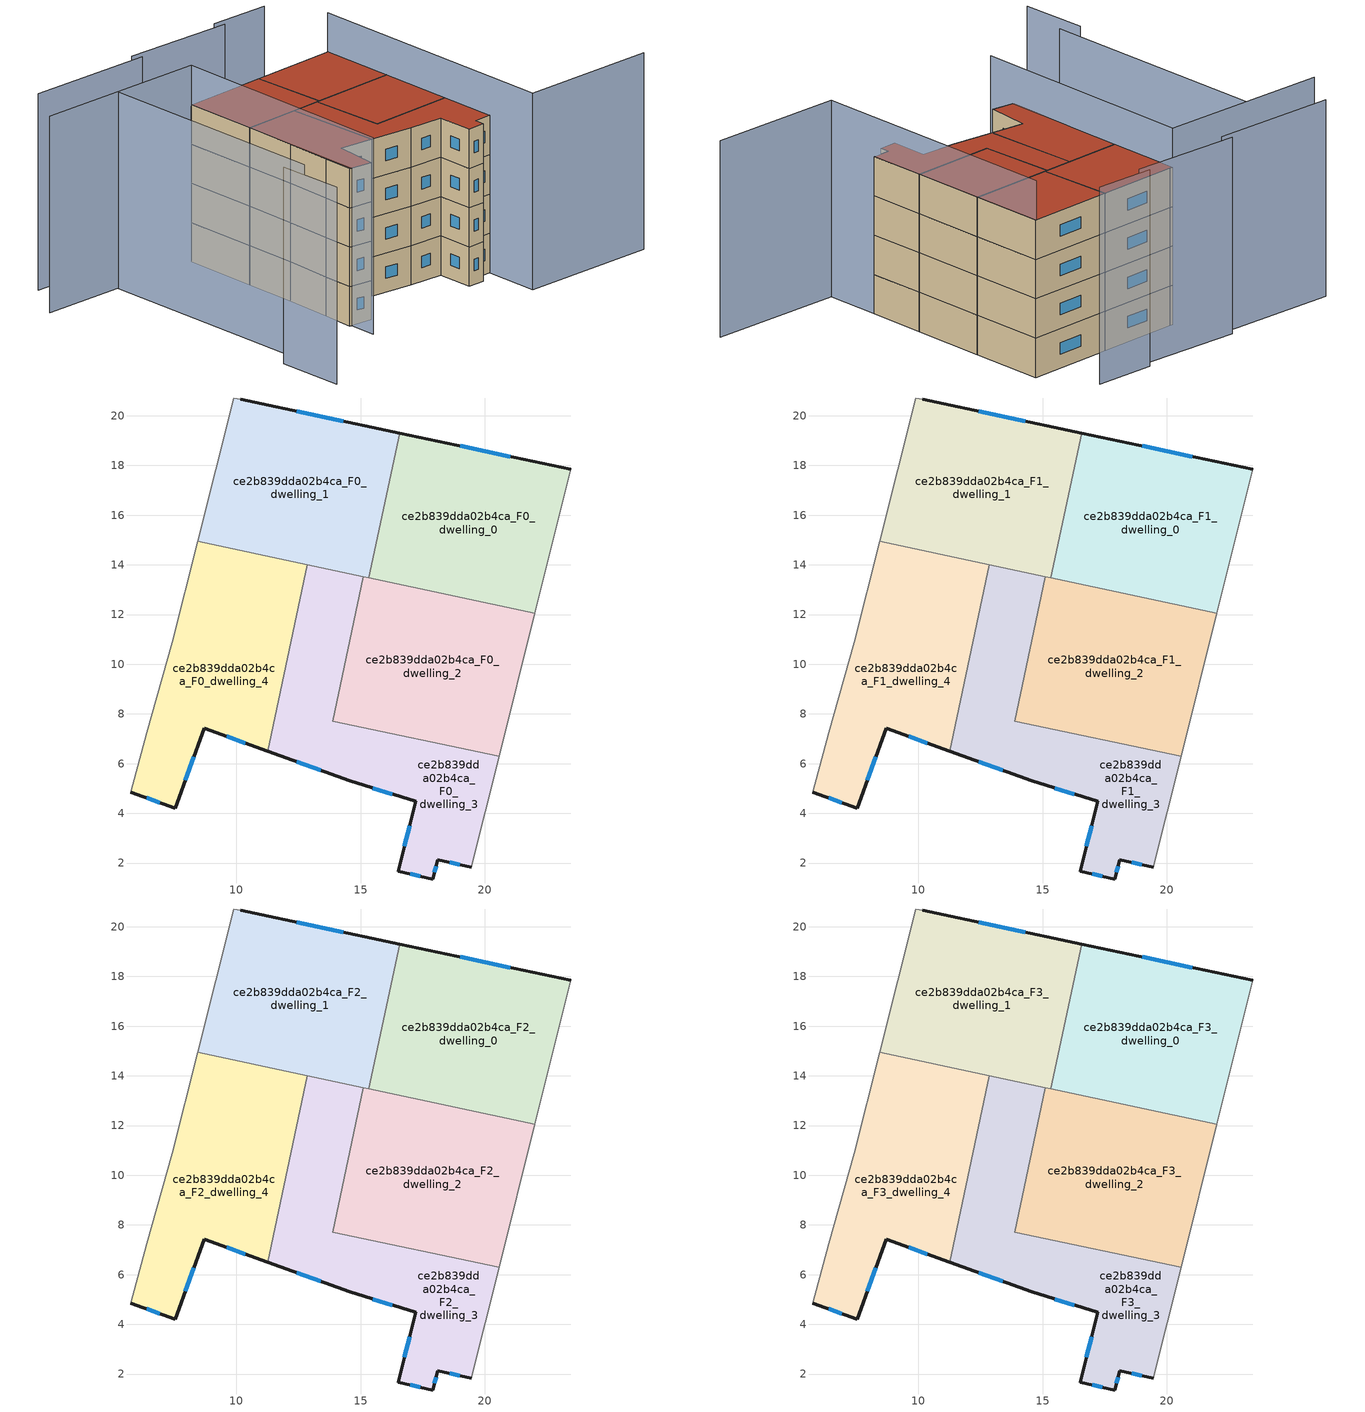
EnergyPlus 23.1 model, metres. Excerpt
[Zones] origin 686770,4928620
ce2b839dda02b4ca_F0_dwelling_0
 floor ground (EU_floor_Construction): 23.45,17.84 22.01,12.06 15.33,13.48 16.57,19.3 z0
 wall outside (EU_wall_Construction): 23.45,17.84 16.57,19.3 z0:3
 wall adiabatic (EU_wall_Construction): 22.01,12.06 23.45,17.84 z0:3
 wall to ce2b839dda02b4ca_F0_dwelling_1 (EU_wall_Construction): 16.57,19.3 15.33,13.48 z0:3
 wall to ce2b839dda02b4ca_F0_dwelling_2 (EU_wall_Construction): 15.33,13.48 22.01,12.06 z0:3
 window (EU_Window_Construction): 21.02,18.36 19,18.78 z1.06:1.94
ce2b839dda02b4ca_F0_dwelling_1
 floor ground (EU_floor_Construction): 16.57,19.3 15.33,13.48 8.44,14.94 9.9,20.71 10.18,20.65 z0
 wall outside (EU_wall_Construction): 16.57,19.3 10.18,20.65 z0:3
 wall adiabatic (EU_wall_Construction): 10.18,20.65 9.9,20.71 8.44,14.94 z0:3
 wall to ce2b839dda02b4ca_F0_dwelling_4 (EU_wall_Construction): 8.44,14.94 12.85,14 z0:3
 wall to ce2b839dda02b4ca_F0_dwelling_3 (EU_wall_Construction): 12.85,14 15.12,13.52 z0:3
 wall to ce2b839dda02b4ca_F0_dwelling_2 (EU_wall_Construction): 15.12,13.52 15.33,13.48 z0:3
 window (EU_Window_Construction): 14.31,19.78 12.44,20.17 z1.06:1.94
ce2b839dda02b4ca_F0_dwelling_2
 floor ground (EU_floor_Construction): 22.01,12.06 20.57,6.29 13.88,7.71 15.12,13.52 z0
 wall adiabatic (EU_wall_Construction): 20.57,6.29 22.01,12.06 z0:3
 wall to ce2b839dda02b4ca_F0_dwelling_3 (EU_wall_Construction): 15.12,13.52 13.88,7.71 20.57,6.29 z0:3
ce2b839dda02b4ca_F0_dwelling_3
 floor ground (EU_floor_Construction): 15.12,13.52 13.88,7.71 20.57,6.29 19.46,1.83 18.11,2.14 17.89,1.36 16.51,1.67 17.22,4.49 14.56,5.3 11.26,6.5 12.85,14 z0
 wall outside (EU_wall_Construction): 11.26,6.5 14.56,5.3 17.22,4.49 16.51,1.67 17.89,1.36 18.11,2.14 19.46,1.83 z0:3
 wall adiabatic (EU_wall_Construction): 19.46,1.83 20.57,6.29 z0:3
 wall to ce2b839dda02b4ca_F0_dwelling_4 (EU_wall_Construction): 12.85,14 11.26,6.5 z0:3
 window (EU_Window_Construction): 18.59,2.03 18.98,1.94 / 17.97,1.64 18.04,1.87 / 17,1.56 17.41,1.47 / 16.97,3.5 16.76,2.67 / 15.5,5.02 16.28,4.78 / 12.42,6.08 13.39,5.73 z1.06:1.94
ce2b839dda02b4ca_F0_dwelling_4
 floor ground (EU_floor_Construction): 12.85,14 11.26,6.5 8.71,7.42 7.54,4.2 5.76,4.85 6.39,7.24 7.42,10.88 8.44,14.94 z0
 wall outside (EU_wall_Construction): 5.76,4.85 7.54,4.2 8.71,7.42 11.26,6.5 z0:3
 wall adiabatic (EU_wall_Construction): 8.44,14.94 7.42,10.88 6.39,7.24 5.76,4.85 z0:3
 window (EU_Window_Construction): 9.61,7.1 10.36,6.83 / 7.95,5.34 8.3,6.29 / 6.39,4.62 6.91,4.43 z1.06:1.94
ce2b839dda02b4ca_F1_dwelling_0
 floor to ce2b839dda02b4ca_F0_dwelling_0 (EU_floor_Construction): 23.45,17.84 22.01,12.06 15.33,13.48 16.57,19.3 z3
 wall outside (EU_wall_Construction): 23.45,17.84 16.57,19.3 z3:6
 wall adiabatic (EU_wall_Construction): 22.01,12.06 23.45,17.84 z3:6
 wall to ce2b839dda02b4ca_F1_dwelling_1 (EU_wall_Construction): 16.57,19.3 15.33,13.48 z3:6
 wall to ce2b839dda02b4ca_F1_dwelling_2 (EU_wall_Construction): 15.33,13.48 22.01,12.06 z3:6
 window (EU_Window_Construction): 21.02,18.36 19,18.78 z4.06:4.94
ce2b839dda02b4ca_F1_dwelling_1
 floor to ce2b839dda02b4ca_F0_dwelling_1 (EU_floor_Construction): 16.57,19.3 15.33,13.48 8.44,14.94 9.9,20.71 10.18,20.65 z3
 wall outside (EU_wall_Construction): 16.57,19.3 10.18,20.65 z3:6
 wall adiabatic (EU_wall_Construction): 10.18,20.65 9.9,20.71 8.44,14.94 z3:6
 wall to ce2b839dda02b4ca_F1_dwelling_4 (EU_wall_Construction): 8.44,14.94 12.85,14 z3:6
 wall to ce2b839dda02b4ca_F1_dwelling_3 (EU_wall_Construction): 12.85,14 15.12,13.52 z3:6
 wall to ce2b839dda02b4ca_F1_dwelling_2 (EU_wall_Construction): 15.12,13.52 15.33,13.48 z3:6
 window (EU_Window_Construction): 14.31,19.78 12.44,20.17 z4.06:4.94
ce2b839dda02b4ca_F1_dwelling_2
 floor to ce2b839dda02b4ca_F0_dwelling_2 (EU_floor_Construction): 22.01,12.06 20.57,6.29 13.88,7.71 15.12,13.52 z3
 wall adiabatic (EU_wall_Construction): 20.57,6.29 22.01,12.06 z3:6
 wall to ce2b839dda02b4ca_F1_dwelling_3 (EU_wall_Construction): 15.12,13.52 13.88,7.71 20.57,6.29 z3:6
ce2b839dda02b4ca_F1_dwelling_3
 floor to ce2b839dda02b4ca_F0_dwelling_3 (EU_floor_Construction): 15.12,13.52 13.88,7.71 20.57,6.29 19.46,1.83 18.11,2.14 17.89,1.36 16.51,1.67 17.22,4.49 14.56,5.3 11.26,6.5 12.85,14 z3
 wall outside (EU_wall_Construction): 11.26,6.5 14.56,5.3 17.22,4.49 16.51,1.67 17.89,1.36 18.11,2.14 19.46,1.83 z3:6
 wall adiabatic (EU_wall_Construction): 19.46,1.83 20.57,6.29 z3:6
 wall to ce2b839dda02b4ca_F1_dwelling_4 (EU_wall_Construction): 12.85,14 11.26,6.5 z3:6
 window (EU_Window_Construction): 18.59,2.03 18.98,1.94 / 17.97,1.64 18.04,1.87 / 17,1.56 17.41,1.47 / 16.97,3.5 16.76,2.67 / 15.5,5.02 16.28,4.78 / 12.42,6.08 13.39,5.73 z4.06:4.94
ce2b839dda02b4ca_F1_dwelling_4
 floor to ce2b839dda02b4ca_F0_dwelling_4 (EU_floor_Construction): 12.85,14 11.26,6.5 8.71,7.42 7.54,4.2 5.76,4.85 6.39,7.24 7.42,10.88 8.44,14.94 z3
 wall outside (EU_wall_Construction): 5.76,4.85 7.54,4.2 8.71,7.42 11.26,6.5 z3:6
 wall adiabatic (EU_wall_Construction): 8.44,14.94 7.42,10.88 6.39,7.24 5.76,4.85 z3:6
 window (EU_Window_Construction): 9.61,7.1 10.36,6.83 / 7.95,5.34 8.3,6.29 / 6.39,4.62 6.91,4.43 z4.06:4.94
ce2b839dda02b4ca_F2_dwelling_0
 floor to ce2b839dda02b4ca_F1_dwelling_0 (EU_floor_Construction): 23.45,17.84 22.01,12.06 15.33,13.48 16.57,19.3 z6
 wall outside (EU_wall_Construction): 23.45,17.84 16.57,19.3 z6:9
 wall adiabatic (EU_wall_Construction): 22.01,12.06 23.45,17.84 z6:9
 wall to ce2b839dda02b4ca_F2_dwelling_1 (EU_wall_Construction): 16.57,19.3 15.33,13.48 z6:9
 wall to ce2b839dda02b4ca_F2_dwelling_2 (EU_wall_Construction): 15.33,13.48 22.01,12.06 z6:9
 window (EU_Window_Construction): 21.02,18.36 19,18.78 z7.06:7.94
ce2b839dda02b4ca_F2_dwelling_1
 floor to ce2b839dda02b4ca_F1_dwelling_1 (EU_floor_Construction): 16.57,19.3 15.33,13.48 8.44,14.94 9.9,20.71 10.18,20.65 z6
 wall outside (EU_wall_Construction): 16.57,19.3 10.18,20.65 z6:9
 wall adiabatic (EU_wall_Construction): 10.18,20.65 9.9,20.71 8.44,14.94 z6:9
 wall to ce2b839dda02b4ca_F2_dwelling_4 (EU_wall_Construction): 8.44,14.94 12.85,14 z6:9
 wall to ce2b839dda02b4ca_F2_dwelling_3 (EU_wall_Construction): 12.85,14 15.12,13.52 z6:9
 wall to ce2b839dda02b4ca_F2_dwelling_2 (EU_wall_Construction): 15.12,13.52 15.33,13.48 z6:9
 window (EU_Window_Construction): 14.31,19.78 12.44,20.17 z7.06:7.94
ce2b839dda02b4ca_F2_dwelling_2
 floor to ce2b839dda02b4ca_F1_dwelling_2 (EU_floor_Construction): 22.01,12.06 20.57,6.29 13.88,7.71 15.12,13.52 z6
 wall adiabatic (EU_wall_Construction): 20.57,6.29 22.01,12.06 z6:9
 wall to ce2b839dda02b4ca_F2_dwelling_3 (EU_wall_Construction): 15.12,13.52 13.88,7.71 20.57,6.29 z6:9
ce2b839dda02b4ca_F2_dwelling_3
 floor to ce2b839dda02b4ca_F1_dwelling_3 (EU_floor_Construction): 15.12,13.52 13.88,7.71 20.57,6.29 19.46,1.83 18.11,2.14 17.89,1.36 16.51,1.67 17.22,4.49 14.56,5.3 11.26,6.5 12.85,14 z6
 wall outside (EU_wall_Construction): 11.26,6.5 14.56,5.3 17.22,4.49 16.51,1.67 17.89,1.36 18.11,2.14 19.46,1.83 z6:9
 wall adiabatic (EU_wall_Construction): 19.46,1.83 20.57,6.29 z6:9
 wall to ce2b839dda02b4ca_F2_dwelling_4 (EU_wall_Construction): 12.85,14 11.26,6.5 z6:9
 window (EU_Window_Construction): 18.59,2.03 18.98,1.94 / 17.97,1.64 18.04,1.87 / 17,1.56 17.41,1.47 / 16.97,3.5 16.76,2.67 / 15.5,5.02 16.28,4.78 / 12.42,6.08 13.39,5.73 z7.06:7.94
ce2b839dda02b4ca_F2_dwelling_4
 floor to ce2b839dda02b4ca_F1_dwelling_4 (EU_floor_Construction): 12.85,14 11.26,6.5 8.71,7.42 7.54,4.2 5.76,4.85 6.39,7.24 7.42,10.88 8.44,14.94 z6
 wall outside (EU_wall_Construction): 5.76,4.85 7.54,4.2 8.71,7.42 11.26,6.5 z6:9
 wall adiabatic (EU_wall_Construction): 8.44,14.94 7.42,10.88 6.39,7.24 5.76,4.85 z6:9
 window (EU_Window_Construction): 9.61,7.1 10.36,6.83 / 7.95,5.34 8.3,6.29 / 6.39,4.62 6.91,4.43 z7.06:7.94
ce2b839dda02b4ca_F3_dwelling_0
 floor to ce2b839dda02b4ca_F2_dwelling_0 (EU_floor_Construction): 23.45,17.84 22.01,12.06 15.33,13.48 16.57,19.3 z9
 wall outside (EU_wall_Construction): 23.45,17.84 16.57,19.3 z9:12
 wall adiabatic (EU_wall_Construction): 22.01,12.06 23.45,17.84 z9:12
 wall to ce2b839dda02b4ca_F3_dwelling_1 (EU_wall_Construction): 16.57,19.3 15.33,13.48 z9:12
 wall to ce2b839dda02b4ca_F3_dwelling_2 (EU_wall_Construction): 15.33,13.48 22.01,12.06 z9:12
 window (EU_Window_Construction): 21.02,18.36 19,18.78 z10.06:10.94
 roof outside (EU_roof_Construction): 22.01,12.06 23.45,17.84 16.57,19.3 15.33,13.48 z12
ce2b839dda02b4ca_F3_dwelling_1
 floor to ce2b839dda02b4ca_F2_dwelling_1 (EU_floor_Construction): 16.57,19.3 15.33,13.48 8.44,14.94 9.9,20.71 10.18,20.65 z9
 wall outside (EU_wall_Construction): 16.57,19.3 10.18,20.65 z9:12
 wall adiabatic (EU_wall_Construction): 10.18,20.65 9.9,20.71 8.44,14.94 z9:12
 wall to ce2b839dda02b4ca_F3_dwelling_4 (EU_wall_Construction): 8.44,14.94 12.85,14 z9:12
 wall to ce2b839dda02b4ca_F3_dwelling_3 (EU_wall_Construction): 12.85,14 15.12,13.52 z9:12
 wall to ce2b839dda02b4ca_F3_dwelling_2 (EU_wall_Construction): 15.12,13.52 15.33,13.48 z9:12
 window (EU_Window_Construction): 14.31,19.78 12.44,20.17 z10.06:10.94
 roof outside (EU_roof_Construction): 15.33,13.48 16.57,19.3 10.18,20.65 9.9,20.71 8.44,14.94 z12
ce2b839dda02b4ca_F3_dwelling_2
 floor to ce2b839dda02b4ca_F2_dwelling_2 (EU_floor_Construction): 22.01,12.06 20.57,6.29 13.88,7.71 15.12,13.52 z9
 wall adiabatic (EU_wall_Construction): 20.57,6.29 22.01,12.06 z9:12
 wall to ce2b839dda02b4ca_F3_dwelling_3 (EU_wall_Construction): 15.12,13.52 13.88,7.71 20.57,6.29 z9:12
 roof outside (EU_roof_Construction): 20.57,6.29 22.01,12.06 15.12,13.52 13.88,7.71 z12
ce2b839dda02b4ca_F3_dwelling_3
 floor to ce2b839dda02b4ca_F2_dwelling_3 (EU_floor_Construction): 15.12,13.52 13.88,7.71 20.57,6.29 19.46,1.83 18.11,2.14 17.89,1.36 16.51,1.67 17.22,4.49 14.56,5.3 11.26,6.5 12.85,14 z9
 wall outside (EU_wall_Construction): 11.26,6.5 14.56,5.3 17.22,4.49 16.51,1.67 17.89,1.36 18.11,2.14 19.46,1.83 z9:12
 wall adiabatic (EU_wall_Construction): 19.46,1.83 20.57,6.29 z9:12
 wall to ce2b839dda02b4ca_F3_dwelling_4 (EU_wall_Construction): 12.85,14 11.26,6.5 z9:12
 window (EU_Window_Construction): 18.59,2.03 18.98,1.94 / 17.97,1.64 18.04,1.87 / 17,1.56 17.41,1.47 / 16.97,3.5 16.76,2.67 / 15.5,5.02 16.28,4.78 / 12.42,6.08 13.39,5.73 z10.06:10.94
 roof outside (EU_roof_Construction): 19.46,1.83 20.57,6.29 13.88,7.71 15.12,13.52 12.85,14 11.26,6.5 14.56,5.3 17.22,4.49 16.51,1.67 17.89,1.36 18.11,2.14 z12
ce2b839dda02b4ca_F3_dwelling_4
 floor to ce2b839dda02b4ca_F2_dwelling_4 (EU_floor_Construction): 12.85,14 11.26,6.5 8.71,7.42 7.54,4.2 5.76,4.85 6.39,7.24 7.42,10.88 8.44,14.94 z9
 wall outside (EU_wall_Construction): 5.76,4.85 7.54,4.2 8.71,7.42 11.26,6.5 z9:12
 wall adiabatic (EU_wall_Construction): 8.44,14.94 7.42,10.88 6.39,7.24 5.76,4.85 z9:12
 window (EU_Window_Construction): 9.61,7.1 10.36,6.83 / 7.95,5.34 8.3,6.29 / 6.39,4.62 6.91,4.43 z10.06:10.94
 roof outside (EU_roof_Construction): 11.26,6.5 12.85,14 8.44,14.94 7.42,10.88 6.39,7.24 5.76,4.85 7.54,4.2 8.71,7.42 z12
shading: -2.74,5.01 -3.9,-0.16 / 28.95,-5.07 18.4,-2.47 / 18.4,-2.47 23.4,17.85 / -3.48,24.09 9.9,20.71 / 9.9,20.71 5.34,2.64 / 2.95,22.4 -1.5,4.08 / 22.04,22.31 17.31,23.51 / 9.42,24.54 -0.35,27.06 / 17.7,22.85 9.12,25.2 z0:15
[Building]
EU S2 Campaign: North Axis=0; Terrain=City; Solar Distribution=FullExterior
[Site:Location]
Bologna: Latitude=44.5; Longitude=11.25; Time Zone=1; Elevation=37
[SizingPeriod:WeatherFileDays]
AnnualSizingPeriod: Begin Month=1; Begin Day of Month=1; End Month=12; End Day of Month=31; Day of Week for Start Day=Monday; Use Weather File Daylight Saving Period=No; Use Weather File Rain and Snow Indicators=No
[MATERIAL]
EU_InternalMass_Material: Roughness=MediumRough; Thickness=0.1; Conductivity=1; Density=1800; Specific Heat=900; Thermal Absorptance=0.9; Solar Absorptance=0.7; Visible Absorptance=0.7
[MATERIAL:NOMASS] Roughness=MediumRough; Thermal Absorptance=0.9; Solar Absorptance=0.7; Visible Absorptance=0.7
Name | Thermal Resistance
EU_wall_NoMass | 0.781309
EU_roof_NoMass | 0.418499
EU_floor_NoMass | 0.563442
[WINDOWMATERIAL:SIMPLEGLAZINGSYSTEM]
EU_Window_SimpleGlazing: UFactor=4.32879; Solar Heat Gain Coefficient=0.85; Visible Transmittance=0.85
[CONSTRUCTION]
EU_wall_Construction: EU_wall_NoMass
EU_roof_Construction: EU_roof_NoMass
EU_floor_Construction: EU_floor_NoMass
EU_InternalMass_Construction: EU_InternalMass_Material
EU_Window_Construction: EU_Window_SimpleGlazing
[ZONE] Type=1; Multiplier=1; Ceiling Height=autocalculate; Floor Area=autocalculate; Part of Total Floor Area=Yes
Name | Volume
ce2b839dda02b4ca_F0_dwelling_0 | 123.721
ce2b839dda02b4ca_F1_dwelling_0; ce2b839dda02b4ca_F2_dwelling_0; ce2b839dda02b4ca_F3_dwelling_0 | 123.72
ce2b839dda02b4ca_F0_dwelling_1 | 123.69
ce2b839dda02b4ca_F1_dwelling_1; ce2b839dda02b4ca_F2_dwelling_1; ce2b839dda02b4ca_F3_dwelling_1 | 123.691
ce2b839dda02b4ca_F0_dwelling_2; ce2b839dda02b4ca_F1_dwelling_2; ce2b839dda02b4ca_F2_dwelling_2; ce2b839dda02b4ca_F3_dwelling_2 | 123.708
ce2b839dda02b4ca_F0_dwelling_3 | 123.71
ce2b839dda02b4ca_F1_dwelling_3; ce2b839dda02b4ca_F2_dwelling_3; ce2b839dda02b4ca_F3_dwelling_3 | 123.709
ce2b839dda02b4ca_F0_dwelling_4 | 123.713
ce2b839dda02b4ca_F1_dwelling_4; ce2b839dda02b4ca_F2_dwelling_4; ce2b839dda02b4ca_F3_dwelling_4 | 123.715
[INTERNALMASS] Construction=EU_InternalMass_Construction
Name | Zone or ZoneList | Surface Area
ce2b839dda02b4ca_F0_dwelling_0_EU_InternalMass | ce2b839dda02b4ca_F0_dwelling_0 | 41.2394
ce2b839dda02b4ca_F0_dwelling_1_EU_InternalMass | ce2b839dda02b4ca_F0_dwelling_1 | 41.2305
ce2b839dda02b4ca_F0_dwelling_2_EU_InternalMass | ce2b839dda02b4ca_F0_dwelling_2 | 41.2364
ce2b839dda02b4ca_F0_dwelling_3_EU_InternalMass | ce2b839dda02b4ca_F0_dwelling_3 | 41.2367
ce2b839dda02b4ca_F0_dwelling_4_EU_InternalMass | ce2b839dda02b4ca_F0_dwelling_4 | 41.2384
ce2b839dda02b4ca_F1_dwelling_0_EU_InternalMass | ce2b839dda02b4ca_F1_dwelling_0 | 41.2394
ce2b839dda02b4ca_F1_dwelling_1_EU_InternalMass | ce2b839dda02b4ca_F1_dwelling_1 | 41.2305
ce2b839dda02b4ca_F1_dwelling_2_EU_InternalMass | ce2b839dda02b4ca_F1_dwelling_2 | 41.2364
ce2b839dda02b4ca_F1_dwelling_3_EU_InternalMass | ce2b839dda02b4ca_F1_dwelling_3 | 41.2367
ce2b839dda02b4ca_F1_dwelling_4_EU_InternalMass | ce2b839dda02b4ca_F1_dwelling_4 | 41.2384
ce2b839dda02b4ca_F2_dwelling_0_EU_InternalMass | ce2b839dda02b4ca_F2_dwelling_0 | 41.2394
ce2b839dda02b4ca_F2_dwelling_1_EU_InternalMass | ce2b839dda02b4ca_F2_dwelling_1 | 41.2305
ce2b839dda02b4ca_F2_dwelling_2_EU_InternalMass | ce2b839dda02b4ca_F2_dwelling_2 | 41.2364
ce2b839dda02b4ca_F2_dwelling_3_EU_InternalMass | ce2b839dda02b4ca_F2_dwelling_3 | 41.2367
ce2b839dda02b4ca_F2_dwelling_4_EU_InternalMass | ce2b839dda02b4ca_F2_dwelling_4 | 41.2384
ce2b839dda02b4ca_F3_dwelling_0_EU_InternalMass | ce2b839dda02b4ca_F3_dwelling_0 | 41.2394
ce2b839dda02b4ca_F3_dwelling_1_EU_InternalMass | ce2b839dda02b4ca_F3_dwelling_1 | 41.2305
ce2b839dda02b4ca_F3_dwelling_2_EU_InternalMass | ce2b839dda02b4ca_F3_dwelling_2 | 41.2364
ce2b839dda02b4ca_F3_dwelling_3_EU_InternalMass | ce2b839dda02b4ca_F3_dwelling_3 | 41.2367
ce2b839dda02b4ca_F3_dwelling_4_EU_InternalMass | ce2b839dda02b4ca_F3_dwelling_4 | 41.2384
[OTHEREQUIPMENT] Fuel Type=Electricity; Design Level Calculation Method=Watts/Area; Power per Zone Floor Area=1; Fraction Latent=0; Fraction Radiant=0; Fraction Lost=0; Carbon Dioxide Generation Rate=0; EndUse Subcategory=EU_Step8_InternalGains
Name | Zone or ZoneList or Space or SpaceList | Schedule
EU_Step8_InternalGain_ce2b839dda02b4ca_F0_dwelling_0_f000 | ce2b839dda02b4ca_F0_dwelling_0 | EU_Step8_GainSchedule_ce2b839dda02b4ca_F0_dwelling_0_f000
EU_Step8_InternalGain_ce2b839dda02b4ca_F0_dwelling_1_f000 | ce2b839dda02b4ca_F0_dwelling_1 | EU_Step8_GainSchedule_ce2b839dda02b4ca_F0_dwelling_1_f000
EU_Step8_InternalGain_ce2b839dda02b4ca_F0_dwelling_2_f000 | ce2b839dda02b4ca_F0_dwelling_2 | EU_Step8_GainSchedule_ce2b839dda02b4ca_F0_dwelling_2_f000
EU_Step8_InternalGain_ce2b839dda02b4ca_F0_dwelling_3_f000 | ce2b839dda02b4ca_F0_dwelling_3 | EU_Step8_GainSchedule_ce2b839dda02b4ca_F0_dwelling_3_f000
EU_Step8_InternalGain_ce2b839dda02b4ca_F0_dwelling_4_f000 | ce2b839dda02b4ca_F0_dwelling_4 | EU_Step8_GainSchedule_ce2b839dda02b4ca_F0_dwelling_4_f000
EU_Step8_InternalGain_ce2b839dda02b4ca_F1_dwelling_0_f000 | ce2b839dda02b4ca_F1_dwelling_0 | EU_Step8_GainSchedule_ce2b839dda02b4ca_F1_dwelling_0_f000
EU_Step8_InternalGain_ce2b839dda02b4ca_F1_dwelling_1_f000 | ce2b839dda02b4ca_F1_dwelling_1 | EU_Step8_GainSchedule_ce2b839dda02b4ca_F1_dwelling_1_f000
EU_Step8_InternalGain_ce2b839dda02b4ca_F1_dwelling_2_f000 | ce2b839dda02b4ca_F1_dwelling_2 | EU_Step8_GainSchedule_ce2b839dda02b4ca_F1_dwelling_2_f000
EU_Step8_InternalGain_ce2b839dda02b4ca_F1_dwelling_3_f000 | ce2b839dda02b4ca_F1_dwelling_3 | EU_Step8_GainSchedule_ce2b839dda02b4ca_F1_dwelling_3_f000
EU_Step8_InternalGain_ce2b839dda02b4ca_F1_dwelling_4_f000 | ce2b839dda02b4ca_F1_dwelling_4 | EU_Step8_GainSchedule_ce2b839dda02b4ca_F1_dwelling_4_f000
EU_Step8_InternalGain_ce2b839dda02b4ca_F2_dwelling_0_f000 | ce2b839dda02b4ca_F2_dwelling_0 | EU_Step8_GainSchedule_ce2b839dda02b4ca_F2_dwelling_0_f000
EU_Step8_InternalGain_ce2b839dda02b4ca_F2_dwelling_1_f000 | ce2b839dda02b4ca_F2_dwelling_1 | EU_Step8_GainSchedule_ce2b839dda02b4ca_F2_dwelling_1_f000
EU_Step8_InternalGain_ce2b839dda02b4ca_F2_dwelling_2_f000 | ce2b839dda02b4ca_F2_dwelling_2 | EU_Step8_GainSchedule_ce2b839dda02b4ca_F2_dwelling_2_f000
EU_Step8_InternalGain_ce2b839dda02b4ca_F2_dwelling_3_f000 | ce2b839dda02b4ca_F2_dwelling_3 | EU_Step8_GainSchedule_ce2b839dda02b4ca_F2_dwelling_3_f000
EU_Step8_InternalGain_ce2b839dda02b4ca_F2_dwelling_4_f000 | ce2b839dda02b4ca_F2_dwelling_4 | EU_Step8_GainSchedule_ce2b839dda02b4ca_F2_dwelling_4_f000
EU_Step8_InternalGain_ce2b839dda02b4ca_F3_dwelling_0_f000 | ce2b839dda02b4ca_F3_dwelling_0 | EU_Step8_GainSchedule_ce2b839dda02b4ca_F3_dwelling_0_f000
EU_Step8_InternalGain_ce2b839dda02b4ca_F3_dwelling_1_f000 | ce2b839dda02b4ca_F3_dwelling_1 | EU_Step8_GainSchedule_ce2b839dda02b4ca_F3_dwelling_1_f000
EU_Step8_InternalGain_ce2b839dda02b4ca_F3_dwelling_2_f000 | ce2b839dda02b4ca_F3_dwelling_2 | EU_Step8_GainSchedule_ce2b839dda02b4ca_F3_dwelling_2_f000
EU_Step8_InternalGain_ce2b839dda02b4ca_F3_dwelling_3_f000 | ce2b839dda02b4ca_F3_dwelling_3 | EU_Step8_GainSchedule_ce2b839dda02b4ca_F3_dwelling_3_f000
EU_Step8_InternalGain_ce2b839dda02b4ca_F3_dwelling_4_f000 | ce2b839dda02b4ca_F3_dwelling_4 | EU_Step8_GainSchedule_ce2b839dda02b4ca_F3_dwelling_4_f000
[ZONEVENTILATION:DESIGNFLOWRATE] Schedule=EU_AlwaysOn; Design Flow Rate Calculation Method=AirChanges/Hour; Air Changes per Hour=0.692607; Ventilation Type=Natural; Fan Pressure Rise=0; Fan Total Efficiency=1; Constant Term Coefficient=1; Temperature Term Coefficient=0; Velocity Term Coefficient=0; Velocity Squared Term Coefficient=0; Minimum Indoor Temperature=-100; Maximum Indoor Temperature=100; Delta Temperature=-100; Minimum Outdoor Temperature=-100; Maximum Outdoor Temperature=100; Maximum Wind Speed=40
Name | Zone or ZoneList or Space or SpaceList
EU_ConstantAir_ce2b839dda02b4ca_F0_dwelling_0 | ce2b839dda02b4ca_F0_dwelling_0
EU_ConstantAir_ce2b839dda02b4ca_F0_dwelling_1 | ce2b839dda02b4ca_F0_dwelling_1
EU_ConstantAir_ce2b839dda02b4ca_F0_dwelling_2 | ce2b839dda02b4ca_F0_dwelling_2
EU_ConstantAir_ce2b839dda02b4ca_F0_dwelling_3 | ce2b839dda02b4ca_F0_dwelling_3
EU_ConstantAir_ce2b839dda02b4ca_F0_dwelling_4 | ce2b839dda02b4ca_F0_dwelling_4
EU_ConstantAir_ce2b839dda02b4ca_F1_dwelling_0 | ce2b839dda02b4ca_F1_dwelling_0
EU_ConstantAir_ce2b839dda02b4ca_F1_dwelling_1 | ce2b839dda02b4ca_F1_dwelling_1
EU_ConstantAir_ce2b839dda02b4ca_F1_dwelling_2 | ce2b839dda02b4ca_F1_dwelling_2
EU_ConstantAir_ce2b839dda02b4ca_F1_dwelling_3 | ce2b839dda02b4ca_F1_dwelling_3
EU_ConstantAir_ce2b839dda02b4ca_F1_dwelling_4 | ce2b839dda02b4ca_F1_dwelling_4
EU_ConstantAir_ce2b839dda02b4ca_F2_dwelling_0 | ce2b839dda02b4ca_F2_dwelling_0
EU_ConstantAir_ce2b839dda02b4ca_F2_dwelling_1 | ce2b839dda02b4ca_F2_dwelling_1
EU_ConstantAir_ce2b839dda02b4ca_F2_dwelling_2 | ce2b839dda02b4ca_F2_dwelling_2
EU_ConstantAir_ce2b839dda02b4ca_F2_dwelling_3 | ce2b839dda02b4ca_F2_dwelling_3
EU_ConstantAir_ce2b839dda02b4ca_F2_dwelling_4 | ce2b839dda02b4ca_F2_dwelling_4
EU_ConstantAir_ce2b839dda02b4ca_F3_dwelling_0 | ce2b839dda02b4ca_F3_dwelling_0
EU_ConstantAir_ce2b839dda02b4ca_F3_dwelling_1 | ce2b839dda02b4ca_F3_dwelling_1
EU_ConstantAir_ce2b839dda02b4ca_F3_dwelling_2 | ce2b839dda02b4ca_F3_dwelling_2
EU_ConstantAir_ce2b839dda02b4ca_F3_dwelling_3 | ce2b839dda02b4ca_F3_dwelling_3
EU_ConstantAir_ce2b839dda02b4ca_F3_dwelling_4 | ce2b839dda02b4ca_F3_dwelling_4
[HVACTEMPLATE:THERMOSTAT] Constant Heating Setpoint=20; Constant Cooling Setpoint=50
EU_HeatOnly_ce2b839dda02b4ca_F0_dwelling_0; EU_HeatOnly_ce2b839dda02b4ca_F0_dwelling_1; EU_HeatOnly_ce2b839dda02b4ca_F0_dwelling_2; EU_HeatOnly_ce2b839dda02b4ca_F0_dwelling_3; EU_HeatOnly_ce2b839dda02b4ca_F0_dwelling_4; EU_HeatOnly_ce2b839dda02b4ca_F1_dwelling_0; EU_HeatOnly_ce2b839dda02b4ca_F1_dwelling_1; EU_HeatOnly_ce2b839dda02b4ca_F1_dwelling_2; EU_HeatOnly_ce2b839dda02b4ca_F1_dwelling_3; EU_HeatOnly_ce2b839dda02b4ca_F1_dwelling_4; EU_HeatOnly_ce2b839dda02b4ca_F2_dwelling_0; EU_HeatOnly_ce2b839dda02b4ca_F2_dwelling_1; EU_HeatOnly_ce2b839dda02b4ca_F2_dwelling_2; EU_HeatOnly_ce2b839dda02b4ca_F2_dwelling_3; EU_HeatOnly_ce2b839dda02b4ca_F2_dwelling_4; EU_HeatOnly_ce2b839dda02b4ca_F3_dwelling_0; EU_HeatOnly_ce2b839dda02b4ca_F3_dwelling_1; EU_HeatOnly_ce2b839dda02b4ca_F3_dwelling_2; EU_HeatOnly_ce2b839dda02b4ca_F3_dwelling_3; EU_HeatOnly_ce2b839dda02b4ca_F3_dwelling_4
[HVACTEMPLATE:ZONE:IDEALLOADSAIRSYSTEM] System Availability Schedule=EU_AlwaysOn; Maximum Heating Supply Air Temperature=50; Minimum Cooling Supply Air Temperature=13; Maximum Heating Supply Air Humidity Ratio=0.0156; Minimum Cooling Supply Air Humidity Ratio=0.0077; Heating Limit=NoLimit; Cooling Limit=NoLimit; Heating Availability Schedule=EU_AlwaysOn; Cooling Availability Schedule=EU_CoolingOff; Dehumidification Control Type=ConstantSensibleHeatRatio; Cooling Sensible Heat Ratio=0.7; Dehumidification Setpoint=60; Humidification Control Type=None; Humidification Setpoint=30; Outdoor Air Method=None; Outdoor Air Flow Rate per Person=0.00944; Outdoor Air Flow Rate per Zone Floor Area=0; Outdoor Air Flow Rate per Zone=0; Demand Controlled Ventilation Type=None; Outdoor Air Economizer Type=NoEconomizer; Heat Recovery Type=None; Sensible Heat Recovery Effectiveness=0.7; Latent Heat Recovery Effectiveness=0.65
Name | Template Thermostat
ce2b839dda02b4ca_F0_dwelling_0 | EU_HeatOnly_ce2b839dda02b4ca_F0_dwelling_0
ce2b839dda02b4ca_F0_dwelling_1 | EU_HeatOnly_ce2b839dda02b4ca_F0_dwelling_1
ce2b839dda02b4ca_F0_dwelling_2 | EU_HeatOnly_ce2b839dda02b4ca_F0_dwelling_2
ce2b839dda02b4ca_F0_dwelling_3 | EU_HeatOnly_ce2b839dda02b4ca_F0_dwelling_3
ce2b839dda02b4ca_F0_dwelling_4 | EU_HeatOnly_ce2b839dda02b4ca_F0_dwelling_4
ce2b839dda02b4ca_F1_dwelling_0 | EU_HeatOnly_ce2b839dda02b4ca_F1_dwelling_0
ce2b839dda02b4ca_F1_dwelling_1 | EU_HeatOnly_ce2b839dda02b4ca_F1_dwelling_1
ce2b839dda02b4ca_F1_dwelling_2 | EU_HeatOnly_ce2b839dda02b4ca_F1_dwelling_2
ce2b839dda02b4ca_F1_dwelling_3 | EU_HeatOnly_ce2b839dda02b4ca_F1_dwelling_3
ce2b839dda02b4ca_F1_dwelling_4 | EU_HeatOnly_ce2b839dda02b4ca_F1_dwelling_4
ce2b839dda02b4ca_F2_dwelling_0 | EU_HeatOnly_ce2b839dda02b4ca_F2_dwelling_0
ce2b839dda02b4ca_F2_dwelling_1 | EU_HeatOnly_ce2b839dda02b4ca_F2_dwelling_1
ce2b839dda02b4ca_F2_dwelling_2 | EU_HeatOnly_ce2b839dda02b4ca_F2_dwelling_2
ce2b839dda02b4ca_F2_dwelling_3 | EU_HeatOnly_ce2b839dda02b4ca_F2_dwelling_3
ce2b839dda02b4ca_F2_dwelling_4 | EU_HeatOnly_ce2b839dda02b4ca_F2_dwelling_4
ce2b839dda02b4ca_F3_dwelling_0 | EU_HeatOnly_ce2b839dda02b4ca_F3_dwelling_0
ce2b839dda02b4ca_F3_dwelling_1 | EU_HeatOnly_ce2b839dda02b4ca_F3_dwelling_1
ce2b839dda02b4ca_F3_dwelling_2 | EU_HeatOnly_ce2b839dda02b4ca_F3_dwelling_2
ce2b839dda02b4ca_F3_dwelling_3 | EU_HeatOnly_ce2b839dda02b4ca_F3_dwelling_3
ce2b839dda02b4ca_F3_dwelling_4 | EU_HeatOnly_ce2b839dda02b4ca_F3_dwelling_4
[SIZING:ZONE] Zone Cooling Design Supply Air Temperature Input Method=SupplyAirTemperature; Zone Cooling Design Supply Air Temperature=13; Zone Heating Design Supply Air Temperature Input Method=SupplyAirTemperature; Zone Heating Design Supply Air Temperature=50; Zone Cooling Design Supply Air Humidity Ratio=0.008; Zone Heating Design Supply Air Humidity Ratio=0.008; Cooling Design Air Flow Method=DesignDay; Cooling Design Air Flow Rate=0; Cooling Minimum Air Flow per Zone Floor Area=0.000762; Cooling Minimum Air Flow=0; Cooling Minimum Air Flow Fraction=0.2; Heating Design Air Flow Method=DesignDay; Heating Design Air Flow Rate=0; Heating Maximum Air Flow per Zone Floor Area=0.002032; Heating Maximum Air Flow=0.141576; Heating Maximum Air Flow Fraction=0.3; Account for Dedicated Outdoor Air System=No; Dedicated Outdoor Air System Control Strategy=NeutralSupplyAir; Dedicated Outdoor Air Low Setpoint Temperature for Design=autosize; Dedicated Outdoor Air High Setpoint Temperature for Design=autosize; Zone Load Sizing Method=Sensible Load Only No Latent Load; Zone Latent Cooling Design Supply Air Humidity Ratio Input Method=HumidityRatioDifference; Zone Cooling Design Supply Air Humidity Ratio Difference=0.005; Zone Latent Heating Design Supply Air Humidity Ratio Input Method=HumidityRatioDifference; Zone Humidification Design Supply Air Humidity Ratio Difference=0.005
ce2b839dda02b4ca_F0_dwelling_0; ce2b839dda02b4ca_F0_dwelling_1; ce2b839dda02b4ca_F0_dwelling_2; ce2b839dda02b4ca_F0_dwelling_3; ce2b839dda02b4ca_F0_dwelling_4; ce2b839dda02b4ca_F1_dwelling_0; ce2b839dda02b4ca_F1_dwelling_1; ce2b839dda02b4ca_F1_dwelling_2; ce2b839dda02b4ca_F1_dwelling_3; ce2b839dda02b4ca_F1_dwelling_4; ce2b839dda02b4ca_F2_dwelling_0; ce2b839dda02b4ca_F2_dwelling_1; ce2b839dda02b4ca_F2_dwelling_2; ce2b839dda02b4ca_F2_dwelling_3; ce2b839dda02b4ca_F2_dwelling_4; ce2b839dda02b4ca_F3_dwelling_0; ce2b839dda02b4ca_F3_dwelling_1; ce2b839dda02b4ca_F3_dwelling_2; ce2b839dda02b4ca_F3_dwelling_3; ce2b839dda02b4ca_F3_dwelling_4
[SCHEDULE:CONSTANT]
Name | Hourly Value
EU_AlwaysOn | 1
EU_CoolingOff | 0
[SCHEDULE:FILE] Column Number=1; Rows to Skip at Top=0; Number of Hours of Data=8760; Column Separator=Comma; Interpolate to Timestep=No; Minutes per Item=60; Adjust Schedule for Daylight Savings=Yes
Name | File
EU_Step8_GainSchedule_ce2b839dda02b4ca_F0_dwelling_0_f000 | ../../schedules/ce2b839dda02b4ca/ce2b839dda02b4ca_F0_dwelling_0_f000_gain.csv
EU_Step8_GainSchedule_ce2b839dda02b4ca_F0_dwelling_1_f000 | ../../schedules/ce2b839dda02b4ca/ce2b839dda02b4ca_F0_dwelling_1_f000_gain.csv
EU_Step8_GainSchedule_ce2b839dda02b4ca_F0_dwelling_2_f000 | ../../schedules/ce2b839dda02b4ca/ce2b839dda02b4ca_F0_dwelling_2_f000_gain.csv
EU_Step8_GainSchedule_ce2b839dda02b4ca_F0_dwelling_3_f000 | ../../schedules/ce2b839dda02b4ca/ce2b839dda02b4ca_F0_dwelling_3_f000_gain.csv
EU_Step8_GainSchedule_ce2b839dda02b4ca_F0_dwelling_4_f000 | ../../schedules/ce2b839dda02b4ca/ce2b839dda02b4ca_F0_dwelling_4_f000_gain.csv
EU_Step8_GainSchedule_ce2b839dda02b4ca_F1_dwelling_0_f000 | ../../schedules/ce2b839dda02b4ca/ce2b839dda02b4ca_F1_dwelling_0_f000_gain.csv
EU_Step8_GainSchedule_ce2b839dda02b4ca_F1_dwelling_1_f000 | ../../schedules/ce2b839dda02b4ca/ce2b839dda02b4ca_F1_dwelling_1_f000_gain.csv
EU_Step8_GainSchedule_ce2b839dda02b4ca_F1_dwelling_2_f000 | ../../schedules/ce2b839dda02b4ca/ce2b839dda02b4ca_F1_dwelling_2_f000_gain.csv
EU_Step8_GainSchedule_ce2b839dda02b4ca_F1_dwelling_3_f000 | ../../schedules/ce2b839dda02b4ca/ce2b839dda02b4ca_F1_dwelling_3_f000_gain.csv
EU_Step8_GainSchedule_ce2b839dda02b4ca_F1_dwelling_4_f000 | ../../schedules/ce2b839dda02b4ca/ce2b839dda02b4ca_F1_dwelling_4_f000_gain.csv
EU_Step8_GainSchedule_ce2b839dda02b4ca_F2_dwelling_0_f000 | ../../schedules/ce2b839dda02b4ca/ce2b839dda02b4ca_F2_dwelling_0_f000_gain.csv
EU_Step8_GainSchedule_ce2b839dda02b4ca_F2_dwelling_1_f000 | ../../schedules/ce2b839dda02b4ca/ce2b839dda02b4ca_F2_dwelling_1_f000_gain.csv
EU_Step8_GainSchedule_ce2b839dda02b4ca_F2_dwelling_2_f000 | ../../schedules/ce2b839dda02b4ca/ce2b839dda02b4ca_F2_dwelling_2_f000_gain.csv
EU_Step8_GainSchedule_ce2b839dda02b4ca_F2_dwelling_3_f000 | ../../schedules/ce2b839dda02b4ca/ce2b839dda02b4ca_F2_dwelling_3_f000_gain.csv
EU_Step8_GainSchedule_ce2b839dda02b4ca_F2_dwelling_4_f000 | ../../schedules/ce2b839dda02b4ca/ce2b839dda02b4ca_F2_dwelling_4_f000_gain.csv
EU_Step8_GainSchedule_ce2b839dda02b4ca_F3_dwelling_0_f000 | ../../schedules/ce2b839dda02b4ca/ce2b839dda02b4ca_F3_dwelling_0_f000_gain.csv
EU_Step8_GainSchedule_ce2b839dda02b4ca_F3_dwelling_1_f000 | ../../schedules/ce2b839dda02b4ca/ce2b839dda02b4ca_F3_dwelling_1_f000_gain.csv
EU_Step8_GainSchedule_ce2b839dda02b4ca_F3_dwelling_2_f000 | ../../schedules/ce2b839dda02b4ca/ce2b839dda02b4ca_F3_dwelling_2_f000_gain.csv
EU_Step8_GainSchedule_ce2b839dda02b4ca_F3_dwelling_3_f000 | ../../schedules/ce2b839dda02b4ca/ce2b839dda02b4ca_F3_dwelling_3_f000_gain.csv
EU_Step8_GainSchedule_ce2b839dda02b4ca_F3_dwelling_4_f000 | ../../schedules/ce2b839dda02b4ca/ce2b839dda02b4ca_F3_dwelling_4_f000_gain.csv
